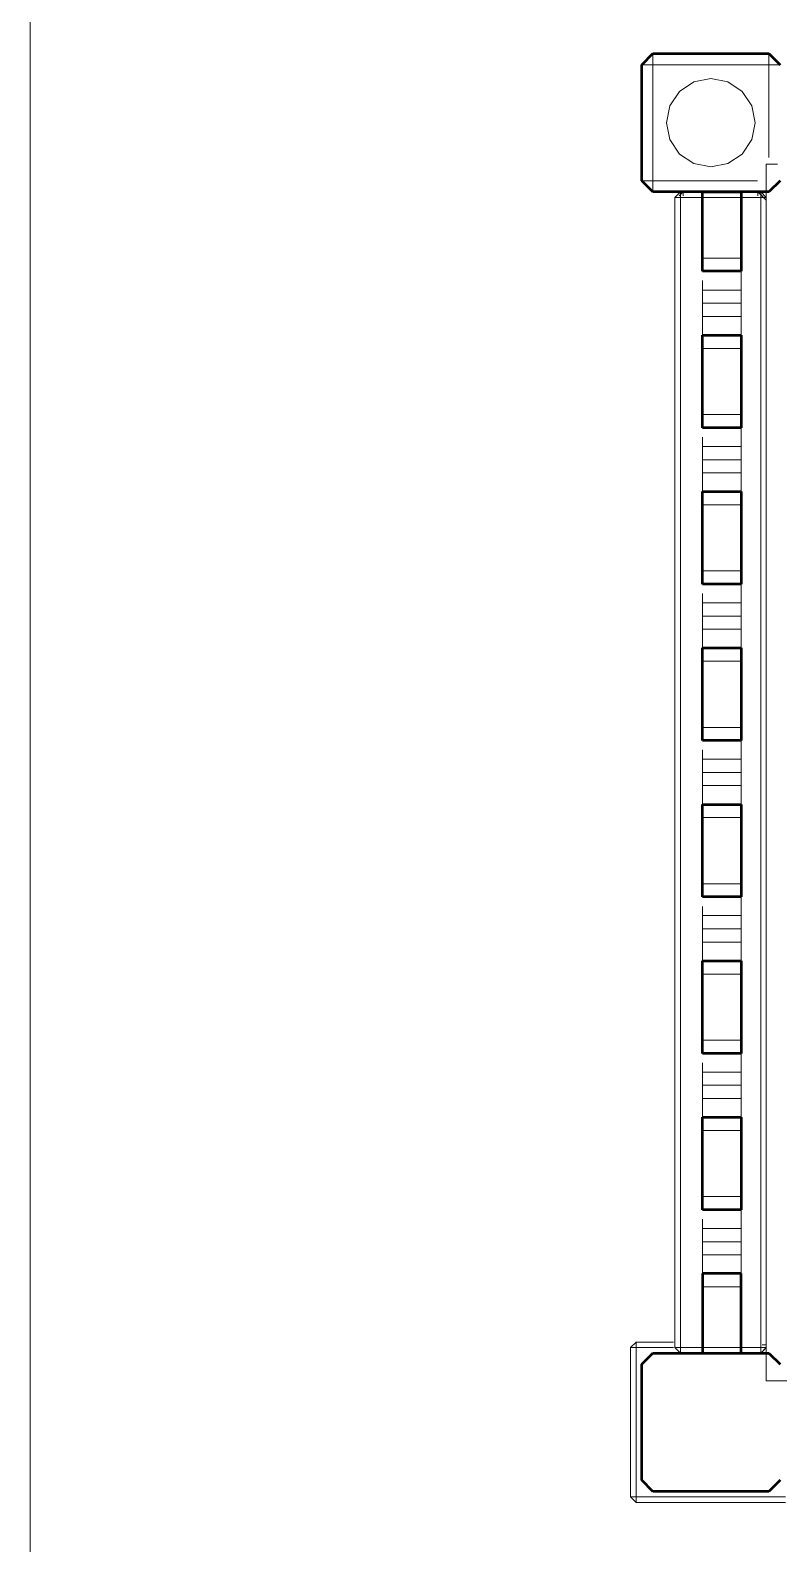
# Model space of a CAD drawing. Header units: metres. Extents: x 10 to 831, y 10 to 584.
# Drawn here: x 646.67 to 655.68, y 378.8 to 397.05 of the extents above; entities that cross this region are included whole.
import ezdxf

# ---------------------------------------------------------------- set-up
doc = ezdxf.new("R2010")
doc.units = ezdxf.units.M
doc.layers.add('CUT', color=7, linetype='Continuous', lineweight=50)
doc.layers.add('VIS', color=8, linetype='Continuous', lineweight=13)

msp = doc.modelspace()

# ---------------------------------------------------------------- linework, layer by layer
at = {"layer": 'CUT'}
for p, q in [((654.033, 396.633), (654.167, 396.767)), ((654.167, 396.767), (655.567, 396.767)), ((655.567, 396.767), (655.7, 396.633)), ((654.033, 395.233), (654.033, 396.633)), ((654.167, 395.1), (654.033, 395.233)), ((655.7, 395.233), (655.567, 395.1)), ((655.567, 395.1), (654.167, 395.1)), ((654.767, 394.651), (654.767, 395.1)), ((654.767, 395.1), (655.233, 395.1)), ((655.233, 395.1), (655.233, 394.651)), ((654.767, 394.301), (654.767, 394.651)), ((655.233, 394.651), (655.233, 394.301)), ((654.767, 394.252), (654.767, 394.301)), ((655.233, 394.301), (655.233, 394.252)), ((654.767, 394.158), (654.767, 394.252)), ((654.767, 394.142), (654.767, 394.158)), ((655.233, 394.142), (654.767, 394.142)), ((655.233, 394.252), (655.233, 394.158)), ((655.233, 394.158), (655.233, 394.142)), ((654.767, 393.356), (654.767, 393.372)), ((654.767, 393.372), (655.233, 393.372)), ((654.767, 392.991), (654.767, 393.356)), ((655.233, 393.372), (655.233, 393.356)), ((655.233, 393.356), (655.233, 392.991)), ((654.767, 392.637), (654.767, 392.991)), ((655.233, 392.991), (655.233, 392.637)), ((654.767, 392.273), (654.767, 392.637)), ((655.233, 392.637), (655.233, 392.273)), ((654.767, 392.256), (654.767, 392.273)), ((655.233, 392.256), (654.767, 392.256)), ((655.233, 392.273), (655.233, 392.256)), ((654.767, 391.47), (654.767, 391.487)), ((654.767, 391.487), (655.233, 391.487)), ((654.767, 391.106), (654.767, 391.47)), ((655.233, 391.487), (655.233, 391.47)), ((655.233, 391.47), (655.233, 391.106)), ((654.767, 390.751), (654.767, 391.106)), ((655.233, 391.106), (655.233, 390.751)), ((654.767, 390.387), (654.767, 390.751)), ((655.233, 390.751), (655.233, 390.387)), ((654.767, 390.37), (654.767, 390.387)), ((655.233, 390.37), (654.767, 390.37)), ((655.233, 390.387), (655.233, 390.37)), ((654.767, 389.584), (654.767, 389.601)), ((654.767, 389.601), (655.233, 389.601)), ((654.767, 389.22), (654.767, 389.584)), ((655.233, 389.601), (655.233, 389.584)), ((655.233, 389.584), (655.233, 389.22)), ((654.767, 388.866), (654.767, 389.22)), ((655.233, 389.22), (655.233, 388.866)), ((654.767, 388.501), (654.767, 388.866)), ((655.233, 388.866), (655.233, 388.501)), ((654.767, 388.485), (654.767, 388.501)), ((655.233, 388.485), (654.767, 388.485)), ((655.233, 388.501), (655.233, 388.485)), ((654.767, 387.699), (654.767, 387.715)), ((654.767, 387.715), (655.233, 387.715)), ((654.767, 387.334), (654.767, 387.699)), ((655.233, 387.715), (655.233, 387.699)), ((655.233, 387.699), (655.233, 387.334)), ((654.767, 386.98), (654.767, 387.334)), ((655.233, 387.334), (655.233, 386.98)), ((654.767, 386.616), (654.767, 386.98)), ((655.233, 386.98), (655.233, 386.616)), ((654.767, 386.599), (654.767, 386.616)), ((655.233, 386.599), (654.767, 386.599)), ((655.233, 386.616), (655.233, 386.599)), ((654.767, 385.813), (654.767, 385.83)), ((654.767, 385.83), (655.233, 385.83)), ((654.767, 385.449), (654.767, 385.813)), ((655.233, 385.83), (655.233, 385.813)), ((655.233, 385.813), (655.233, 385.449)), ((654.767, 385.094), (654.767, 385.449)), ((655.233, 385.449), (655.233, 385.094)), ((654.767, 384.73), (654.767, 385.094)), ((655.233, 385.094), (655.233, 384.73)), ((654.767, 384.713), (654.767, 384.73)), ((655.233, 384.713), (654.767, 384.713)), ((655.233, 384.73), (655.233, 384.713)), ((654.767, 383.927), (654.767, 383.944)), ((654.767, 383.944), (655.233, 383.944)), ((654.767, 383.563), (654.767, 383.927)), ((655.233, 383.944), (655.233, 383.927)), ((655.233, 383.927), (655.233, 383.563)), ((654.767, 383.209), (654.767, 383.563)), ((655.233, 383.563), (655.233, 383.209)), ((654.767, 382.844), (654.767, 383.209)), ((655.233, 383.209), (655.233, 382.844)), ((654.767, 382.828), (654.767, 382.844)), ((655.233, 382.828), (654.767, 382.828)), ((655.233, 382.844), (655.233, 382.828)), ((655.233, 382.058), (654.767, 382.058)), ((654.767, 382.058), (654.767, 382.042)), ((654.767, 382.042), (654.767, 381.948)), ((654.767, 381.948), (654.767, 381.899)), ((654.767, 381.899), (654.767, 381.549)), ((655.233, 382.042), (655.233, 382.058)), ((655.233, 381.948), (655.233, 382.042)), ((655.233, 381.899), (655.233, 381.948)), ((655.233, 381.549), (655.233, 381.899)), ((654.767, 381.549), (654.767, 381.1)), ((655.233, 381.1), (655.233, 381.549)), ((654.033, 380.967), (654.167, 381.1)), ((654.167, 381.1), (655.567, 381.1)), ((654.767, 381.1), (655.233, 381.1)), ((655.567, 381.1), (655.7, 380.967)), ((654.033, 379.567), (654.033, 380.967)), ((654.167, 379.433), (654.033, 379.567)), ((655.7, 379.567), (655.567, 379.433)), ((655.567, 379.433), (654.167, 379.433))]:
    msp.add_line(p, q, dxfattribs=at)
at = {"layer": 'VIS'}
for p, q in [((646.667, 346.667), (646.667, 417.2)), ((646.667, 417.067), (646.667, 346.667)), ((654.033, 396.633), (654.167, 396.767)), ((654.033, 396.633), (654.167, 396.767)), ((654.167, 396.767), (654.167, 396.633)), ((654.167, 396.767), (655.567, 396.767)), ((654.167, 396.767), (654.167, 396.767)), ((654.167, 396.767), (655.567, 396.767)), ((655.567, 396.767), (655.7, 396.633)), ((655.567, 396.633), (655.567, 396.767)), ((655.567, 396.767), (655.567, 396.767)), ((655.7, 396.633), (655.567, 396.767)), ((654.167, 396.633), (654.033, 396.633)), ((654.033, 395.233), (654.033, 396.633)), ((654.033, 396.633), (654.033, 396.633)), ((654.033, 395.233), (654.033, 396.633)), ((654.167, 396.633), (654.167, 395.233)), ((655.567, 396.633), (654.167, 396.633)), ((655.7, 396.633), (655.567, 396.633)), ((655.567, 395.513), (655.567, 396.633)), ((654.374, 396.137), (654.49, 396.31)), ((654.49, 396.31), (654.663, 396.426)), ((654.663, 396.426), (654.867, 396.467)), ((654.867, 396.467), (655.071, 396.426)), ((655.071, 396.426), (655.244, 396.31)), ((655.244, 396.31), (655.359, 396.137)), ((654.333, 395.933), (654.374, 396.137)), ((655.359, 396.137), (655.4, 395.933)), ((654.374, 395.729), (654.333, 395.933)), ((655.4, 395.933), (655.359, 395.729)), ((654.49, 395.556), (654.374, 395.729)), ((655.359, 395.729), (655.244, 395.556)), ((654.663, 395.441), (654.49, 395.556)), ((654.867, 395.4), (654.663, 395.441)), ((655.071, 395.441), (654.867, 395.4)), ((655.244, 395.556), (655.071, 395.441)), ((655.533, 395.433), (655.533, 380.767)), ((655.533, 395.433), (655.668, 395.433)), ((655.533, 395.433), (655.533, 395.433)), ((654.167, 395.1), (654.033, 395.233)), ((654.033, 395.233), (654.167, 395.233)), ((654.033, 395.233), (654.033, 395.233)), ((654.167, 395.1), (654.033, 395.233)), ((654.167, 395.233), (654.167, 395.1)), ((654.167, 395.233), (655.427, 395.233)), ((655.7, 395.233), (655.567, 395.1)), ((655.287, 395.1), (654.167, 395.1)), ((654.167, 395.1), (654.167, 395.1)), ((655.567, 395.1), (654.167, 395.1)), ((654.5, 395.1), (654.433, 395.033)), ((654.433, 395.033), (654.5, 395.033)), ((654.433, 395.033), (654.433, 381.167)), ((654.533, 395.1), (654.483, 395.05)), ((654.5, 395.033), (654.5, 395.1)), ((654.5, 395.1), (654.5, 395.067)), ((654.5, 395.1), (654.5, 395.1)), ((654.5, 395.1), (655.467, 395.1)), ((655.467, 395.1), (654.5, 395.1)), ((654.5, 395.033), (655.467, 395.033)), ((654.5, 381.167), (654.5, 395.033)), ((654.533, 395.1), (654.533, 395.05)), ((654.533, 395.1), (654.533, 395.1)), ((655.433, 395.1), (654.533, 395.1)), ((654.533, 395.1), (655.433, 395.1)), ((654.767, 395.1), (654.767, 394.954)), ((654.767, 395.1), (654.767, 395.1)), ((655.3, 395.1), (654.767, 395.1)), ((654.767, 395.1), (654.767, 395.1)), ((654.767, 395.1), (654.767, 394.427)), ((654.767, 395.1), (655.233, 395.1)), ((654.767, 395.1), (655.233, 395.1)), ((654.767, 395.1), (654.767, 394.651)), ((655.233, 381.1), (655.233, 395.1)), ((655.233, 395.1), (655.233, 395.1)), ((655.233, 394.651), (655.233, 395.1)), ((655.3, 395.1), (655.3, 395.1)), ((655.533, 395), (655.433, 395.1)), ((655.433, 395.1), (655.433, 395.05)), ((655.433, 395.1), (655.483, 395.05)), ((655.433, 395.1), (655.433, 395.1)), ((655.533, 395.033), (655.467, 395.1)), ((655.467, 395.1), (655.467, 395.033)), ((655.467, 395.1), (655.533, 395.033)), ((655.467, 395.1), (655.467, 395.1)), ((655.467, 395.033), (655.533, 395.033)), ((655.467, 395.033), (655.467, 381.167)), ((655.533, 395.033), (655.5, 395.033)), ((655.533, 395.033), (655.533, 395.033)), ((655.533, 381.167), (655.533, 395.033)), ((655.533, 395.033), (655.533, 381.167)), ((655.567, 395.1), (655.567, 395.1)), ((655.533, 395), (655.533, 395)), ((655.533, 381.2), (655.533, 395)), ((654.767, 394.301), (654.767, 394.651)), ((655.233, 394.651), (655.233, 394.301)), ((654.767, 394.301), (654.767, 394.142)), ((655.233, 394.301), (654.767, 394.301)), ((654.767, 394.252), (654.767, 394.301)), ((655.233, 394.301), (655.233, 394.142)), ((655.233, 394.142), (655.233, 394.301)), ((655.233, 394.252), (655.233, 394.301)), ((654.767, 394.252), (654.767, 394.158)), ((654.767, 394.142), (654.767, 394.158)), ((655.233, 394.142), (654.767, 394.142)), ((654.767, 394.142), (654.767, 394.142)), ((654.767, 394.142), (655.233, 394.142)), ((655.233, 394.142), (655, 394.142)), ((655.233, 394.142), (655, 394.142)), ((655.233, 394.158), (655.233, 394.252)), ((655.233, 394.142), (655.233, 394.158)), ((655.233, 394.142), (655.233, 394.142)), ((655.233, 394.142), (655.233, 393.916)), ((655.233, 394.142), (655.233, 394.142)), ((654.767, 393.916), (654.767, 394.029)), ((654.767, 393.757), (654.767, 393.916)), ((655.233, 393.916), (654.767, 393.916)), ((654.767, 393.598), (654.767, 393.757)), ((654.767, 393.757), (655.233, 393.757)), ((655.233, 393.916), (655.233, 393.757)), ((655.233, 393.757), (655.233, 393.598)), ((654.767, 393.372), (654.767, 393.598)), ((655.233, 393.598), (654.767, 393.598)), ((655.233, 393.598), (655.233, 393.372)), ((654.767, 393.213), (654.767, 393.372)), ((654.767, 393.372), (654.767, 393.372)), ((654.767, 393.372), (654.767, 393.372)), ((654.767, 393.372), (654.767, 393.213)), ((655.233, 393.372), (654.767, 393.372)), ((655.233, 393.372), (654.767, 393.372)), ((655.233, 393.372), (654.767, 393.372)), ((654.767, 393.372), (654.767, 393.356)), ((654.767, 393.372), (655.233, 393.372)), ((654.767, 392.991), (654.767, 393.356)), ((655.233, 393.213), (654.767, 393.213)), ((655.233, 393.372), (655.233, 393.372)), ((655.233, 393.372), (655.233, 393.213)), ((655.233, 393.213), (655.233, 393.372)), ((655.233, 393.372), (655.233, 393.372)), ((655.233, 393.372), (655.233, 393.356)), ((655.233, 392.991), (655.233, 393.356)), ((654.767, 392.637), (654.767, 392.991)), ((654.767, 392.946), (654.767, 392.542)), ((655.233, 392.991), (655.233, 392.637)), ((654.767, 392.273), (654.767, 392.637)), ((655.233, 392.273), (655.233, 392.637)), ((654.767, 392.415), (654.767, 392.256)), ((655.233, 392.415), (654.767, 392.415)), ((655.233, 392.415), (655.233, 392.256)), ((655.233, 392.256), (655.233, 392.415)), ((654.767, 392.256), (654.767, 392.273)), ((655.233, 392.256), (654.767, 392.256)), ((654.767, 392.256), (654.767, 392.256)), ((654.767, 392.256), (655.233, 392.256)), ((654.767, 392.031), (654.767, 392.143)), ((655.233, 392.256), (655, 392.256)), ((655.233, 392.256), (655, 392.256)), ((655.233, 392.256), (655.233, 392.273)), ((655.233, 392.256), (655.233, 392.256)), ((655.233, 392.256), (655.233, 392.031)), ((655.233, 392.256), (655.233, 392.256)), ((654.767, 391.871), (654.767, 392.031)), ((655.233, 392.031), (654.767, 392.031)), ((655.233, 392.031), (655.233, 391.871)), ((654.767, 391.712), (654.767, 391.871)), ((654.767, 391.871), (655.233, 391.871)), ((655.233, 391.871), (655.233, 391.712)), ((654.767, 391.487), (654.767, 391.712)), ((655.233, 391.712), (654.767, 391.712)), ((655.233, 391.712), (655.233, 391.487)), ((654.767, 391.327), (654.767, 391.487)), ((654.767, 391.487), (654.767, 391.487)), ((654.767, 391.487), (654.767, 391.487)), ((654.767, 391.487), (654.767, 391.327)), ((655.233, 391.487), (654.767, 391.487)), ((655.233, 391.487), (654.767, 391.487)), ((655.233, 391.487), (654.767, 391.487)), ((654.767, 391.487), (654.767, 391.47)), ((654.767, 391.487), (655.233, 391.487)), ((654.767, 391.106), (654.767, 391.47)), ((655.233, 391.487), (655.233, 391.487)), ((655.233, 391.487), (655.233, 391.327)), ((655.233, 391.327), (655.233, 391.487)), ((655.233, 391.487), (655.233, 391.487)), ((655.233, 391.487), (655.233, 391.47)), ((655.233, 391.106), (655.233, 391.47)), ((655.233, 391.327), (654.767, 391.327)), ((654.767, 390.751), (654.767, 391.106)), ((654.767, 391.062), (654.767, 390.658)), ((655.233, 391.106), (655.233, 390.751)), ((654.767, 390.387), (654.767, 390.751)), ((655.233, 390.387), (655.233, 390.751)), ((654.767, 390.53), (654.767, 390.37)), ((655.233, 390.53), (654.767, 390.53)), ((655.233, 390.53), (655.233, 390.37)), ((655.233, 390.37), (655.233, 390.53)), ((654.767, 390.37), (654.767, 390.387)), ((655.233, 390.37), (654.767, 390.37)), ((654.767, 390.37), (654.767, 390.37)), ((654.767, 390.37), (655.233, 390.37)), ((655.233, 390.37), (655, 390.37)), ((655.233, 390.37), (655, 390.37)), ((655.233, 390.37), (655.233, 390.387)), ((655.233, 390.37), (655.233, 390.37)), ((655.233, 390.37), (655.233, 390.145)), ((655.233, 390.37), (655.233, 390.37)), ((654.767, 390.145), (654.767, 390.258)), ((654.767, 389.986), (654.767, 390.145)), ((655.233, 390.145), (654.767, 390.145)), ((655.233, 390.145), (655.233, 389.986)), ((654.767, 389.826), (654.767, 389.986)), ((654.767, 389.986), (655.233, 389.986)), ((655.233, 389.986), (655.233, 389.826)), ((654.767, 389.601), (654.767, 389.826)), ((655.233, 389.826), (654.767, 389.826)), ((655.233, 389.826), (655.233, 389.601)), ((654.767, 389.442), (654.767, 389.601)), ((654.767, 389.601), (654.767, 389.601)), ((654.767, 389.601), (654.767, 389.601)), ((654.767, 389.601), (654.767, 389.442)), ((655.233, 389.601), (654.767, 389.601)), ((655.233, 389.601), (654.767, 389.601)), ((655.233, 389.601), (654.767, 389.601)), ((654.767, 389.601), (654.767, 389.584)), ((654.767, 389.601), (655.233, 389.601)), ((654.767, 389.22), (654.767, 389.584)), ((655.233, 389.601), (655.233, 389.601)), ((655.233, 389.601), (655.233, 389.442)), ((655.233, 389.442), (655.233, 389.601)), ((655.233, 389.601), (655.233, 389.601)), ((655.233, 389.601), (655.233, 389.584)), ((655.233, 389.22), (655.233, 389.584)), ((655.233, 389.442), (654.767, 389.442)), ((654.767, 388.866), (654.767, 389.22)), ((655.233, 389.22), (655.233, 388.866)), ((654.767, 389.177), (654.767, 388.773)), ((654.767, 388.501), (654.767, 388.866)), ((655.233, 388.501), (655.233, 388.866)), ((654.767, 388.644), (654.767, 388.485)), ((655.233, 388.644), (654.767, 388.644)), ((655.233, 388.644), (655.233, 388.485)), ((655.233, 388.485), (655.233, 388.644)), ((654.767, 388.485), (654.767, 388.501)), ((655.233, 388.485), (654.767, 388.485)), ((654.767, 388.485), (654.767, 388.485)), ((654.767, 388.485), (655.233, 388.485)), ((655.233, 388.485), (655, 388.485)), ((655.233, 388.485), (655, 388.485)), ((655.233, 388.485), (655.233, 388.501)), ((655.233, 388.485), (655.233, 388.485)), ((655.233, 388.485), (655.233, 388.259)), ((655.233, 388.485), (655.233, 388.485)), ((654.767, 388.259), (654.767, 388.372)), ((654.767, 388.1), (654.767, 388.259)), ((655.233, 388.259), (654.767, 388.259)), ((654.767, 387.941), (654.767, 388.1)), ((655.233, 388.1), (654.767, 388.1)), ((655.233, 388.259), (655.233, 388.1)), ((655.233, 388.1), (655.233, 387.941)), ((654.767, 387.715), (654.767, 387.941)), ((655.233, 387.941), (654.767, 387.941)), ((655.233, 387.941), (655.233, 387.715)), ((654.767, 387.556), (654.767, 387.715)), ((654.767, 387.715), (654.767, 387.715)), ((654.767, 387.715), (654.767, 387.715)), ((654.767, 387.715), (654.767, 387.556)), ((654.767, 387.715), (655.233, 387.715)), ((655.233, 387.715), (654.767, 387.715)), ((655.233, 387.715), (654.767, 387.715)), ((654.767, 387.715), (654.767, 387.699)), ((654.767, 387.715), (655.233, 387.715)), ((654.767, 387.334), (654.767, 387.699)), ((655.233, 387.556), (654.767, 387.556)), ((655.233, 387.715), (655.233, 387.715)), ((655.233, 387.715), (655.233, 387.556)), ((655.233, 387.556), (655.233, 387.715)), ((655.233, 387.715), (655.233, 387.715)), ((655.233, 387.715), (655.233, 387.699)), ((655.233, 387.334), (655.233, 387.699)), ((654.767, 386.98), (654.767, 387.334)), ((654.767, 387.292), (654.767, 386.888)), ((655.233, 387.334), (655.233, 386.98)), ((654.767, 386.616), (654.767, 386.98)), ((655.233, 386.616), (655.233, 386.98)), ((654.767, 386.758), (654.767, 386.599)), ((655.233, 386.758), (654.767, 386.758)), ((655.233, 386.758), (655.233, 386.599)), ((655.233, 386.599), (655.233, 386.758)), ((654.767, 386.599), (654.767, 386.616)), ((655.233, 386.599), (654.767, 386.599)), ((654.767, 386.599), (654.767, 386.599)), ((654.767, 386.599), (655.233, 386.599)), ((654.767, 386.374), (654.767, 386.486)), ((655.233, 386.599), (655, 386.599)), ((655.233, 386.599), (655, 386.599)), ((655.233, 386.599), (655.233, 386.616)), ((655.233, 386.599), (655.233, 386.599)), ((655.233, 386.599), (655.233, 386.374)), ((655.233, 386.599), (655.233, 386.599)), ((654.767, 386.214), (654.767, 386.374)), ((655.233, 386.374), (654.767, 386.374)), ((655.233, 386.374), (655.233, 386.214)), ((654.767, 386.055), (654.767, 386.214)), ((654.767, 386.214), (655.233, 386.214)), ((655.233, 386.214), (655.233, 386.055)), ((654.767, 385.83), (654.767, 386.055)), ((655.233, 386.055), (654.767, 386.055)), ((655.233, 386.055), (655.233, 385.83)), ((654.767, 385.67), (654.767, 385.83)), ((654.767, 385.83), (654.767, 385.83)), ((654.767, 385.83), (654.767, 385.83)), ((654.767, 385.83), (654.767, 385.67)), ((655.233, 385.83), (654.767, 385.83)), ((655.233, 385.83), (654.767, 385.83)), ((655.233, 385.83), (654.767, 385.83)), ((654.767, 385.83), (654.767, 385.813)), ((654.767, 385.83), (655.233, 385.83)), ((654.767, 385.449), (654.767, 385.813)), ((655.233, 385.83), (655.233, 385.83)), ((655.233, 385.83), (655.233, 385.67)), ((655.233, 385.67), (655.233, 385.83)), ((655.233, 385.83), (655.233, 385.83)), ((655.233, 385.83), (655.233, 385.813)), ((655.233, 385.449), (655.233, 385.813)), ((655.233, 385.67), (654.767, 385.67)), ((654.767, 385.094), (654.767, 385.449)), ((654.767, 385.408), (654.767, 385.004)), ((655.233, 385.449), (655.233, 385.094)), ((654.767, 384.73), (654.767, 385.094)), ((655.233, 384.73), (655.233, 385.094)), ((654.767, 384.873), (654.767, 384.713)), ((655.233, 384.873), (654.767, 384.873)), ((655.233, 384.873), (655.233, 384.713)), ((655.233, 384.713), (655.233, 384.873)), ((654.767, 384.713), (654.767, 384.73)), ((655.233, 384.713), (654.767, 384.713)), ((654.767, 384.713), (654.767, 384.713)), ((654.767, 384.713), (655.233, 384.713)), ((655.233, 384.713), (655, 384.713)), ((655.233, 384.713), (655, 384.713)), ((655.233, 384.713), (655.233, 384.73)), ((655.233, 384.713), (655.233, 384.713)), ((655.233, 384.713), (655.233, 384.488)), ((655.233, 384.713), (655.233, 384.713)), ((654.767, 384.488), (654.767, 384.601)), ((654.767, 384.329), (654.767, 384.488)), ((655.233, 384.488), (654.767, 384.488)), ((655.233, 384.488), (655.233, 384.329)), ((654.767, 384.169), (654.767, 384.329)), ((654.767, 384.329), (655.233, 384.329)), ((655.233, 384.329), (655.233, 384.169)), ((654.767, 383.944), (654.767, 384.169)), ((655.233, 384.169), (654.767, 384.169)), ((655.233, 384.169), (655.233, 383.944)), ((654.767, 383.785), (654.767, 383.944)), ((654.767, 383.944), (654.767, 383.944)), ((654.767, 383.944), (654.767, 383.944)), ((654.767, 383.944), (654.767, 383.785)), ((655.233, 383.944), (654.767, 383.944)), ((655.233, 383.944), (654.767, 383.944)), ((655.233, 383.944), (654.767, 383.944)), ((654.767, 383.944), (654.767, 383.927)), ((654.767, 383.944), (655.233, 383.944)), ((654.767, 383.563), (654.767, 383.927)), ((655.233, 383.944), (655.233, 383.944)), ((655.233, 383.944), (655.233, 383.785)), ((655.233, 383.785), (655.233, 383.944)), ((655.233, 383.944), (655.233, 383.944)), ((655.233, 383.944), (655.233, 383.927)), ((655.233, 383.563), (655.233, 383.927)), ((655.233, 383.785), (654.767, 383.785)), ((654.767, 383.209), (654.767, 383.563)), ((655.233, 383.563), (655.233, 383.209)), ((654.767, 383.523), (654.767, 383.119)), ((654.767, 382.844), (654.767, 383.209)), ((655.233, 382.844), (655.233, 383.209)), ((654.767, 382.987), (654.767, 382.828)), ((655.233, 382.987), (654.767, 382.987)), ((655.233, 382.987), (655.233, 382.828)), ((655.233, 382.828), (655.233, 382.987)), ((654.767, 382.828), (654.767, 382.844)), ((655.233, 382.828), (654.767, 382.828)), ((654.767, 382.828), (654.767, 382.828)), ((654.767, 382.828), (655.233, 382.828)), ((655.233, 382.828), (655, 382.828)), ((655.233, 382.828), (655, 382.828)), ((655.233, 382.828), (655.233, 382.844)), ((655.233, 382.828), (655.233, 382.828)), ((655.233, 382.828), (655.233, 382.602)), ((655.233, 382.828), (655.233, 382.828)), ((654.767, 382.602), (654.767, 382.715)), ((654.767, 382.443), (654.767, 382.602)), ((655.233, 382.602), (654.767, 382.602)), ((654.767, 382.284), (654.767, 382.443)), ((654.767, 382.443), (655.233, 382.443)), ((655.233, 382.602), (655.233, 382.443)), ((655.233, 382.443), (655.233, 382.284)), ((654.767, 382.058), (654.767, 382.284)), ((655.233, 382.284), (654.767, 382.284)), ((655.233, 382.284), (655.233, 382.058)), ((654.767, 381.899), (654.767, 382.058)), ((654.767, 382.058), (654.767, 382.058)), ((654.767, 382.058), (654.767, 382.058)), ((654.767, 382.058), (654.767, 381.899)), ((655.233, 382.058), (654.767, 382.058)), ((655.233, 382.058), (654.767, 382.058)), ((655.233, 382.058), (654.767, 382.058)), ((654.767, 382.058), (654.767, 382.042)), ((654.767, 382.058), (655.233, 382.058)), ((654.767, 382.042), (654.767, 381.948)), ((654.767, 381.948), (654.767, 381.899)), ((655.233, 381.899), (654.767, 381.899)), ((654.767, 381.549), (654.767, 381.899)), ((655.233, 382.058), (655.233, 382.058)), ((655.233, 382.058), (655.233, 381.899)), ((655.233, 381.899), (655.233, 382.058)), ((655.233, 382.058), (655.233, 382.058)), ((655.233, 382.058), (655.233, 382.042)), ((655.233, 382.042), (655.233, 381.948)), ((655.233, 381.948), (655.233, 381.899)), ((655.233, 381.549), (655.233, 381.899)), ((654.767, 381.638), (654.767, 381.1)), ((654.767, 381.549), (654.767, 381.1)), ((655.233, 381.549), (655.233, 381.1)), ((653.967, 381.233), (653.9, 381.167)), ((653.9, 381.167), (653.967, 381.167)), ((653.9, 381.167), (653.9, 379.367)), ((653.967, 381.167), (653.967, 381.233)), ((653.967, 381.233), (653.967, 381.2)), ((653.967, 381.233), (654.417, 381.233)), ((653.967, 381.233), (653.967, 381.233)), ((654.267, 381.233), (653.967, 381.233)), ((653.967, 379.367), (653.967, 381.167)), ((653.967, 381.167), (654.417, 381.167)), ((654.5, 381.167), (654.433, 381.167)), ((654.433, 381.167), (654.5, 381.1)), ((654.433, 381.167), (654.433, 381.167)), ((654.5, 381.1), (654.5, 381.167)), ((655.467, 381.167), (654.5, 381.167)), ((655.467, 381.1), (655.533, 381.167)), ((655.533, 381.167), (655.467, 381.167)), ((655.467, 381.167), (655.467, 381.1)), ((655.533, 381.2), (655.483, 381.2)), ((655.533, 381.167), (655.5, 381.133)), ((655.533, 381.167), (655.533, 381.167)), ((654.033, 380.967), (654.167, 381.1)), ((654.167, 381.1), (654.167, 381.1)), ((654.167, 381.1), (655.567, 381.1)), ((654.5, 381.1), (654.661, 381.1)), ((655.233, 381.1), (654.767, 381.1)), ((654.767, 381.1), (654.767, 381.1)), ((654.767, 381.1), (655.233, 381.1)), ((655.233, 381.1), (655.233, 381.1)), ((655.467, 381.1), (655.467, 381.1)), ((655.567, 381.1), (655.567, 381.1)), ((655.7, 380.967), (655.567, 381.1)), ((654.033, 380.967), (654.033, 380.967)), ((654.033, 379.567), (654.033, 380.967)), ((655.533, 380.767), (671.2, 380.767)), ((654.033, 379.567), (654.033, 379.567)), ((654.167, 379.433), (654.033, 379.567)), ((655.7, 379.567), (655.567, 379.433)), ((653.967, 379.367), (653.9, 379.367)), ((653.9, 379.367), (653.967, 379.3)), ((653.9, 379.367), (653.9, 379.367)), ((653.967, 379.3), (653.967, 379.367)), ((655.767, 379.367), (653.967, 379.367)), ((654.167, 379.433), (654.167, 379.433)), ((655.567, 379.433), (654.167, 379.433)), ((655.567, 379.433), (655.567, 379.433)), ((653.967, 379.3), (655.767, 379.3))]:
    msp.add_line(p, q, dxfattribs=at)

doc.saveas('drawing.dxf')
